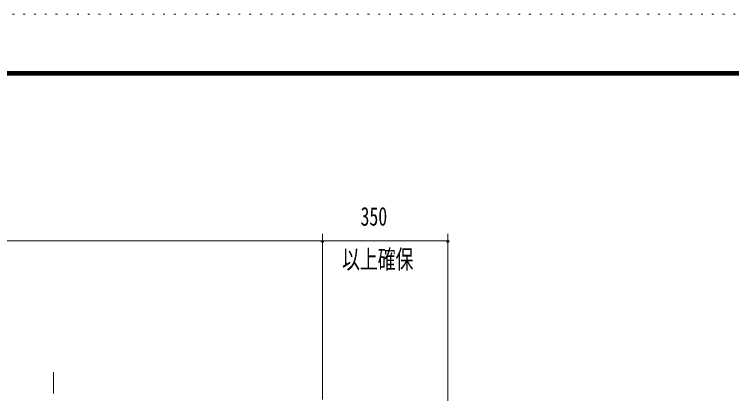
# Model space of a CAD drawing. Units: millimetres, scale not verified. Extents: x -5940 to 5940, y -4200 to 4200.
# Drawn here: x -1045 to 955, y 3113 to 4200 of the extents above; entities that cross this region are included whole.
import ezdxf
from ezdxf.enums import TextEntityAlignment as Align

# ---------------------------------------------------------------- set-up
doc = ezdxf.new("R2010")
doc.units = ezdxf.units.MM
doc.header["$LTSCALE"] = 10
doc.linetypes.add('USER4', pattern=[25, 6, -5, 2, -5, 2, -5])
doc.linetypes.add('USER5', pattern=[3, 0.5, -2.5])
for name, color, linetype, lineweight in [('0-2_2-0BOLD', 3, 'Continuous', 18), ('0-7_F-F', 5, 'Continuous', 18), ('0-8_F-E_J_ADD', 5, 'USER5', 18)]:
    doc.layers.add(name, color=color, linetype=linetype, lineweight=lineweight)
doc.styles.add('ＭＳ ゴシック', font='')
doc.styles.get('ＭＳ ゴシック').set_extended_font_data('MS Gothic')

msp = doc.modelspace()

# ---------------------------------------------------------------- linework, layer by layer
at = {"layer": '0-2_2-0BOLD'}
for p, q in [((-186.21, 3587.3), (-186.21, 3124.65)), ((163.79, 3587.3), (163.79, 3121.34)), ((-4236.21, 3567.3), (-186.21, 3567.3)), ((-182.21, 3567.3), (-190.21, 3567.3)), ((-186.21, 3567.3), (163.79, 3567.3)), ((167.79, 3567.3), (159.79, 3567.3))]:
    msp.add_line(p, q, dxfattribs=at)
at = {"layer": '0-2_2-0BOLD', "color": 2, "linetype": 'USER4'}
msp.add_line((-936.21, 3201.34), (-936.21, 536.54), dxfattribs=at)
at = {"layer": '0-2_2-0BOLD'}
for centre in [(-186.21, 3567.3), (163.79, 3567.3)]:
    msp.add_arc(centre, 4, 180, 0, dxfattribs=at)
at = {"layer": '0-7_F-F'}
for points in [[(5740, 4040), (-5740, 4040), (-5740, -4000), (5740, -4000)], [(5739, 4039), (5739, -3999), (-5739, -3999), (-5739, 4039)], [(5738, 4038), (5738, -3998), (-5738, -3998), (-5738, 4038)], [(5737, 4037), (5737, -3997), (-5737, -3997), (-5737, 4037)], [(5736, 4036), (5736, -3996), (-5736, -3996), (-5736, 4036)], [(5735, 4035), (5735, -3995), (-5735, -3995), (-5735, 4035)], [(5734, 4034), (5734, -3994), (-5734, -3994), (-5734, 4034)], [(5733, 4033), (5733, -3993), (-5733, -3993), (-5733, 4033)], [(5732, 4032), (5732, -3992), (-5732, -3992), (-5732, 4032)], [(5731, 4031), (5731, -3991), (-5731, -3991), (-5731, 4031)], [(5730, 4030), (5730, -3990), (-5730, -3990), (-5730, 4030)]]:
    msp.add_lwpolyline(points, close=True, dxfattribs=at)
at = {"layer": '0-8_F-E_J_ADD'}
msp.add_lwpolyline([(5940, 4200), (5940, -4200), (-5940, -4200), (-5940, 4200)], close=True, dxfattribs=at)

# ---------------------------------------------------------------- texts
at = {"layer": '0-2_2-0BOLD', "color": 7, "style": 'ＭＳ ゴシック', "width": 0.7}
for s, p in [('350', (-79.71, 3594.4)), ('以上確保', (-131.21, 3474.4))]:
    msp.add_text(s, height=52.1, dxfattribs=at).set_placement(p, align=Align.BOTTOM_LEFT)

doc.saveas('drawing.dxf')
